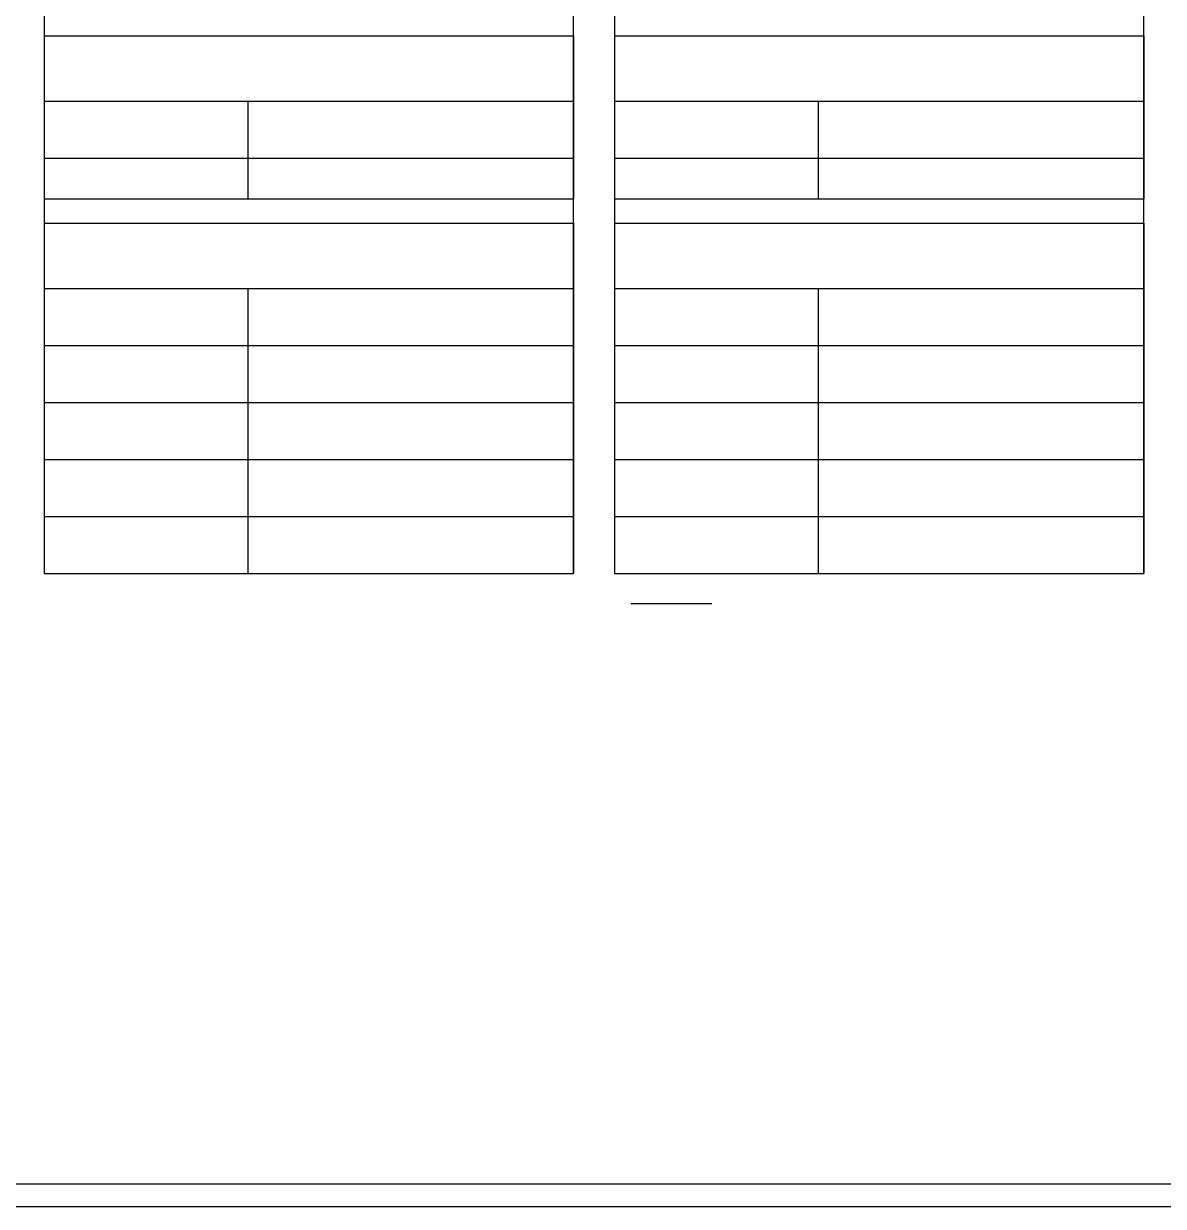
# Model space of a CAD drawing. Header units: millimetres. Extents: x 10 to 831, y 7 to 587.
# Drawn here: x 364.3 to 637.4, y 7 to 290.5 of the extents above; entities that cross this region are included whole.
import ezdxf

# ---------------------------------------------------------------- set-up
doc = ezdxf.new("R2010")
doc.units = ezdxf.units.MM
doc.layers.get('0').update_dxf_attribs({"linetype": 'CONTINUOUS'})

msp = doc.modelspace()

# ---------------------------------------------------------------- linework, layer by layer
at = {"color": 0}
for p, q in [((369.193, 533.46), (369.193, 158.641)), ((496.097, 158.641), (496.097, 533.46)), ((505.869, 533.464), (505.869, 158.641)), ((632.77, 158.641), (632.77, 533.464)), ((369.193, 287.525), (496.097, 287.525)), ((496.097, 287.525), (496.097, 248.471)), ((505.869, 287.525), (632.77, 287.525)), ((632.77, 287.525), (632.77, 248.473)), ((632.77, 287.525), (632.77, 248.473)), ((369.193, 271.903), (496.097, 271.903)), ((418.003, 271.903), (418.003, 248.471)), ((505.869, 271.903), (632.77, 271.903)), ((554.676, 271.903), (554.676, 248.471)), ((369.193, 258.229), (496.097, 258.229)), ((505.869, 258.231), (632.77, 258.231)), ((369.193, 248.471), (496.097, 248.471)), ((505.869, 248.473), (632.77, 248.473)), ((369.193, 242.598), (496.097, 242.598)), ((496.097, 242.598), (496.097, 158.641)), ((505.869, 242.6), (632.77, 242.6)), ((632.77, 242.6), (632.77, 158.641)), ((632.77, 242.6), (632.77, 158.641)), ((369.193, 226.977), (496.097, 226.977)), ((418.003, 226.977), (418.003, 158.641)), ((505.869, 226.978), (632.77, 226.978)), ((554.676, 226.977), (554.676, 158.641)), ((369.193, 213.304), (496.097, 213.304)), ((505.869, 213.304), (632.77, 213.304)), ((369.193, 199.64), (496.097, 199.64)), ((505.869, 199.64), (632.77, 199.64)), ((369.193, 185.977), (496.097, 185.977)), ((505.869, 185.977), (632.77, 185.977)), ((369.193, 172.304), (496.097, 172.304)), ((505.869, 172.304), (632.77, 172.304)), ((369.193, 158.641), (496.097, 158.641)), ((369.193, 158.641), (496.097, 158.641)), ((369.193, 158.641), (496.097, 158.641)), ((505.869, 158.641), (632.77, 158.641)), ((505.869, 158.641), (632.77, 158.641)), ((505.869, 158.641), (632.77, 158.641)), ((509.782, 151.507), (529.255, 151.507))]:
    msp.add_line(p, q, dxfattribs=at)
at = {"color": 9}
for p, q in [((15.5291, 12.3679), (825.779, 12.3679)), ((10.163, 7.0032), (831.144, 7.0032))]:
    msp.add_line(p, q, dxfattribs=at)

doc.saveas('drawing.dxf')
